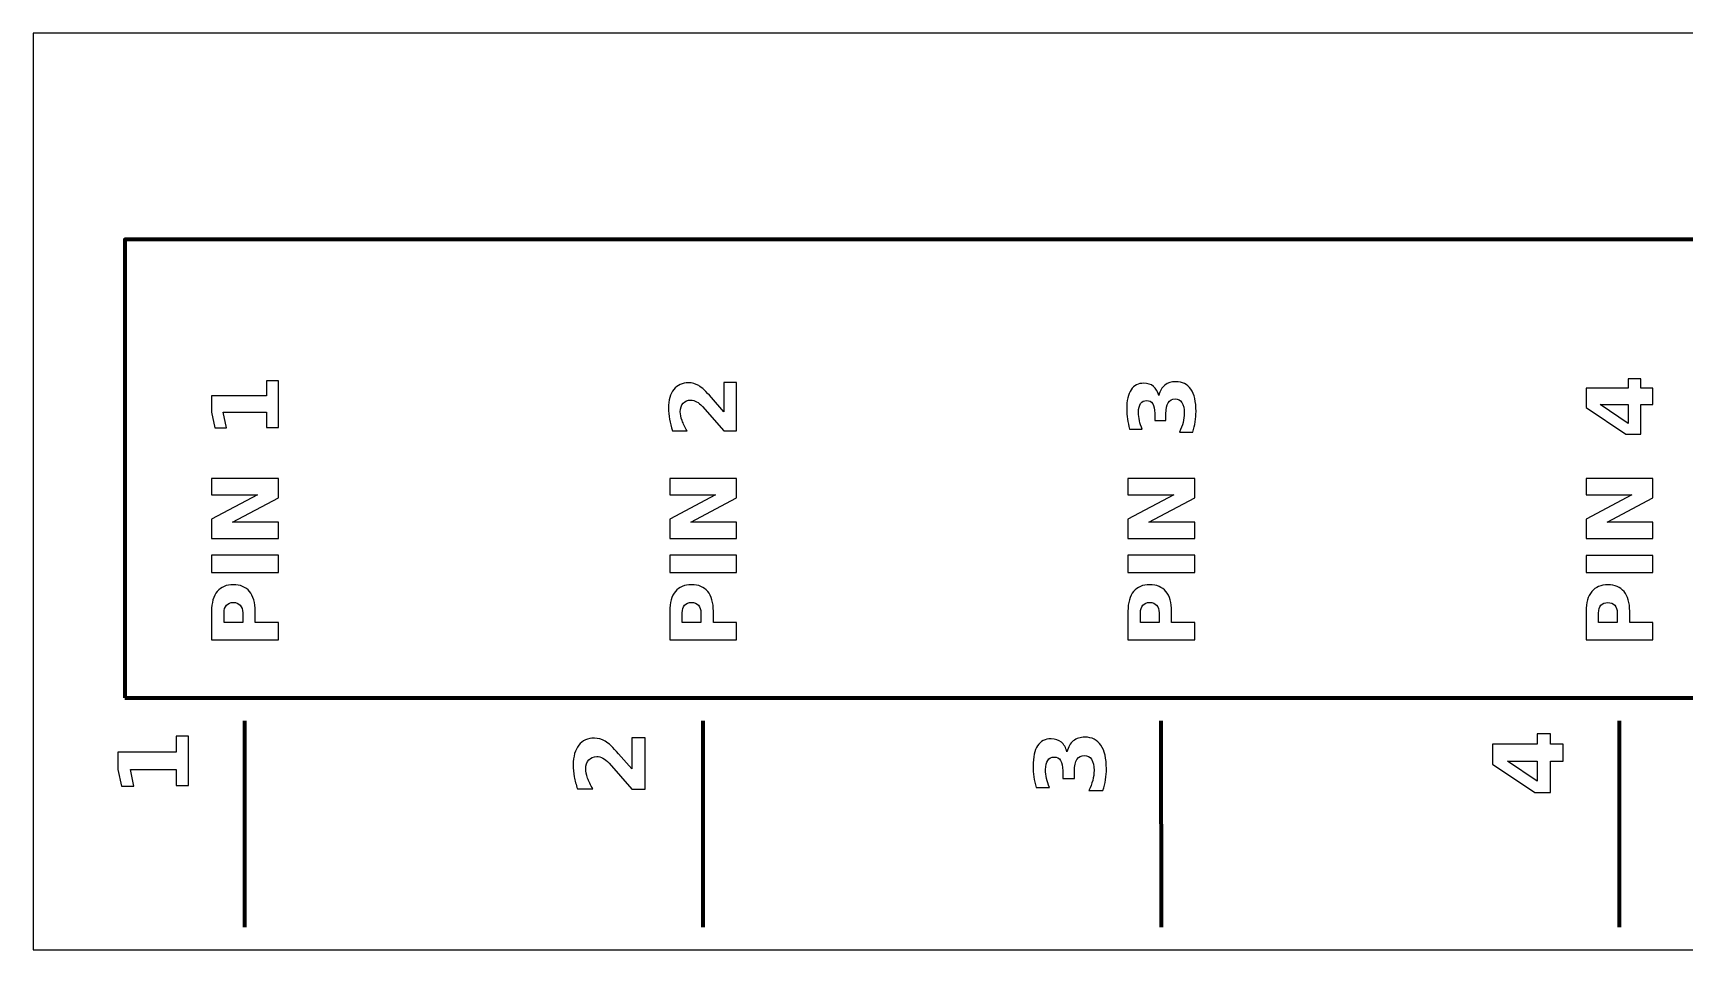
# Model space of a CAD drawing. Header units: centimetres. Extents: x -17.5 to -3.5, y -15.8 to -13.8.
# Drawn here: x -17.5 to -13.895, y -15.85 to -13.85 of the extents above; entities that cross this region are included whole.
import ezdxf

# ---------------------------------------------------------------- set-up
doc = ezdxf.new("R2010")
doc.units = ezdxf.units.CM
doc.header["$MEASUREMENT"] = 0
doc.layers.add('Layer 1', color=7, linetype='Continuous')

msp = doc.modelspace()

# ---------------------------------------------------------------- linework, layer by layer
at = {"layer": 'Layer 1', "color": 7}
msp.add_open_spline([(-17.5, -13.85), (-17.5, -13.85), (-3.5, -13.85), (-3.5, -13.85), (-3.5, -13.85), (-3.5, -13.85), (-3.5, -15.85), (-3.5, -15.85), (-3.5, -15.85), (-3.5, -15.85), (-17.5, -15.85), (-17.5, -15.85), (-17.5, -15.85), (-17.5, -15.85), (-17.5, -13.85), (-17.5, -13.85)], degree=3, knots=[0, 0, 0, 0, 0.25, 0.25, 0.25, 0.25, 0.5, 0.5, 0.5, 0.5, 0.75, 0.75, 0.75, 0.75, 1, 1, 1, 1], dxfattribs=at)
at = {"layer": 'Layer 1', "color": 250, "lineweight": 100}
msp.add_open_spline([(-17.30001, -15.3), (-17.30001, -15.3), (-17.30001, -14.3), (-17.30001, -14.3), (-17.30001, -14.3), (-17.30001, -14.3), (-3.70001, -14.3), (-3.70001, -14.3), (-3.70001, -14.3), (-3.70001, -14.3), (-3.70001, -15.3), (-3.70001, -15.3), (-3.70001, -15.3), (-3.70001, -15.3), (-17.30001, -15.3), (-17.30001, -15.3)], degree=3, knots=[0, 0, 0, 0, 0.25, 0.25, 0.25, 0.25, 0.5, 0.5, 0.5, 0.5, 0.75, 0.75, 0.75, 0.75, 1, 1, 1, 1], dxfattribs=at)
at = {"layer": 'Layer 1', "color": 250}
for points, knots in [([(-16.99057, -14.71027), (-16.99057, -14.71027), (-16.99057, -14.67707), (-16.99057, -14.67707), (-16.99057, -14.67707), (-16.99057, -14.67707), (-17.0848, -14.67707), (-17.0848, -14.67707), (-17.0848, -14.67707), (-17.0848, -14.67707), (-17.07777, -14.71113), (-17.07777, -14.71113), (-17.07777, -14.71113), (-17.07777, -14.71113), (-17.10337, -14.71113), (-17.10337, -14.71113), (-17.10337, -14.71113), (-17.10337, -14.71113), (-17.1104, -14.67727), (-17.1104, -14.67727), (-17.1104, -14.67727), (-17.1104, -14.67727), (-17.1104, -14.64153), (-17.1104, -14.64153), (-17.1104, -14.64153), (-17.1104, -14.64153), (-16.99057, -14.64153), (-16.99057, -14.64153), (-16.99057, -14.64153), (-16.99057, -14.64153), (-16.99057, -14.60833), (-16.99057, -14.60833), (-16.99057, -14.60833), (-16.99057, -14.60833), (-16.9646, -14.60833), (-16.9646, -14.60833), (-16.9646, -14.60833), (-16.9646, -14.60833), (-16.9646, -14.71027), (-16.9646, -14.71027), (-16.9646, -14.71027), (-16.9646, -14.71027), (-16.99057, -14.71027), (-16.99057, -14.71027)], [0, 0, 0, 0, 0.0909091, 0.0909091, 0.0909091, 0.0909091, 0.1818182, 0.1818182, 0.1818182, 0.1818182, 0.2727273, 0.2727273, 0.2727273, 0.2727273, 0.3636364, 0.3636364, 0.3636364, 0.3636364, 0.4545455, 0.4545455, 0.4545455, 0.4545455, 0.5454545, 0.5454545, 0.5454545, 0.5454545, 0.6363636, 0.6363636, 0.6363636, 0.6363636, 0.7272727, 0.7272727, 0.7272727, 0.7272727, 0.8181818, 0.8181818, 0.8181818, 0.8181818, 0.9090909, 0.9090909, 0.9090909, 0.9090909, 1, 1, 1, 1]), ([(-15.99223, -14.67607), (-15.99223, -14.67607), (-15.99223, -14.6119), (-15.99223, -14.6119), (-15.99223, -14.6119), (-15.99223, -14.6119), (-15.9646, -14.6119), (-15.9646, -14.6119), (-15.9646, -14.6119), (-15.9646, -14.6119), (-15.9646, -14.71787), (-15.9646, -14.71787), (-15.9646, -14.71787), (-15.9646, -14.71787), (-15.99223, -14.71787), (-15.99223, -14.71787), (-15.99223, -14.71787), (-15.99223, -14.71787), (-16.0392, -14.66463), (-16.0392, -14.66463), (-16.0392, -14.66463), (-16.0435, -14.65987), (-16.0477, -14.65637), (-16.0518, -14.6541), (-16.0518, -14.6541), (-16.0559, -14.6518), (-16.06017, -14.65067), (-16.0646, -14.65067), (-16.0646, -14.65067), (-16.07143, -14.65067), (-16.07693, -14.65297), (-16.0811, -14.65757), (-16.0811, -14.65757), (-16.08527, -14.66213), (-16.08733, -14.66823), (-16.08733, -14.67587), (-16.08733, -14.67587), (-16.08733, -14.68173), (-16.08607, -14.68813), (-16.08357, -14.6951), (-16.08357, -14.6951), (-16.08107, -14.70207), (-16.07733, -14.70953), (-16.0724, -14.71747), (-16.0724, -14.71747), (-16.0724, -14.71747), (-16.10443, -14.71747), (-16.10443, -14.71747), (-16.10443, -14.71747), (-16.10723, -14.709), (-16.10937, -14.70063), (-16.11083, -14.69237), (-16.11083, -14.69237), (-16.1123, -14.6841), (-16.11303, -14.676), (-16.11303, -14.66803), (-16.11303, -14.66803), (-16.11303, -14.6506), (-16.1092, -14.63703), (-16.1015, -14.62737), (-16.1015, -14.62737), (-16.09383, -14.6177), (-16.08313, -14.61287), (-16.06937, -14.61287), (-16.06937, -14.61287), (-16.06143, -14.61287), (-16.05403, -14.61493), (-16.04717, -14.61903), (-16.04717, -14.61903), (-16.0403, -14.62313), (-16.0311, -14.63177), (-16.01957, -14.6449), (-16.01957, -14.6449), (-16.01957, -14.6449), (-15.99223, -14.67607), (-15.99223, -14.67607)], [0, 0, 0, 0, 0.0526316, 0.0526316, 0.0526316, 0.0526316, 0.1052632, 0.1052632, 0.1052632, 0.1052632, 0.1578947, 0.1578947, 0.1578947, 0.1578947, 0.2105263, 0.2105263, 0.2105263, 0.2105263, 0.2631579, 0.2631579, 0.2631579, 0.2631579, 0.3157895, 0.3157895, 0.3157895, 0.3157895, 0.3684211, 0.3684211, 0.3684211, 0.3684211, 0.4210526, 0.4210526, 0.4210526, 0.4210526, 0.4736842, 0.4736842, 0.4736842, 0.4736842, 0.5263158, 0.5263158, 0.5263158, 0.5263158, 0.5789474, 0.5789474, 0.5789474, 0.5789474, 0.6315789, 0.6315789, 0.6315789, 0.6315789, 0.6842105, 0.6842105, 0.6842105, 0.6842105, 0.7368421, 0.7368421, 0.7368421, 0.7368421, 0.7894737, 0.7894737, 0.7894737, 0.7894737, 0.8421053, 0.8421053, 0.8421053, 0.8421053, 0.8947368, 0.8947368, 0.8947368, 0.8947368, 0.9473684, 0.9473684, 0.9473684, 0.9473684, 1, 1, 1, 1]), ([(-15.04323, -14.64053), (-15.0407, -14.63073), (-15.03627, -14.62323), (-15.03, -14.61813), (-15.03, -14.61813), (-15.0237, -14.61303), (-15.01573, -14.61047), (-15.00603, -14.61047), (-15.00603, -14.61047), (-14.99157, -14.61047), (-14.98057, -14.616), (-14.97303, -14.62707), (-14.97303, -14.62707), (-14.96553, -14.63813), (-14.96177, -14.65427), (-14.96177, -14.6755), (-14.96177, -14.6755), (-14.96177, -14.683), (-14.96237, -14.6905), (-14.96357, -14.69803), (-14.96357, -14.69803), (-14.96477, -14.70553), (-14.9666, -14.71297), (-14.969, -14.72033), (-14.969, -14.72033), (-14.969, -14.72033), (-14.998, -14.72033), (-14.998, -14.72033), (-14.998, -14.72033), (-14.9945, -14.7133), (-14.99183, -14.70633), (-14.99003, -14.6994), (-14.99003, -14.6994), (-14.98827, -14.69247), (-14.98737, -14.68563), (-14.98737, -14.67893), (-14.98737, -14.67893), (-14.98737, -14.66897), (-14.9891, -14.66133), (-14.99253, -14.65603), (-14.99253, -14.65603), (-14.996, -14.65073), (-15.00093, -14.64807), (-15.0074, -14.64807), (-15.0074, -14.64807), (-15.01403, -14.64807), (-15.01907, -14.6508), (-15.02247, -14.65623), (-15.02247, -14.65623), (-15.0259, -14.66167), (-15.0276, -14.6697), (-15.0276, -14.6803), (-15.0276, -14.6803), (-15.0276, -14.6803), (-15.0276, -14.69533), (-15.0276, -14.69533), (-15.0276, -14.69533), (-15.0276, -14.69533), (-15.05183, -14.69533), (-15.05183, -14.69533), (-15.05183, -14.69533), (-15.05183, -14.69533), (-15.05183, -14.67953), (-15.05183, -14.67953), (-15.05183, -14.67953), (-15.05183, -14.67007), (-15.0533, -14.66307), (-15.05627, -14.65843), (-15.05627, -14.65843), (-15.05923, -14.6538), (-15.06373, -14.6515), (-15.06977, -14.6515), (-15.06977, -14.6515), (-15.07537, -14.6515), (-15.0797, -14.65373), (-15.08273, -14.65823), (-15.08273, -14.65823), (-15.0858, -14.66273), (-15.08733, -14.66907), (-15.08733, -14.67727), (-15.08733, -14.67727), (-15.08733, -14.68333), (-15.08667, -14.68943), (-15.0853, -14.69563), (-15.0853, -14.69563), (-15.08393, -14.7018), (-15.0819, -14.70793), (-15.07923, -14.71407), (-15.07923, -14.71407), (-15.07923, -14.71407), (-15.10677, -14.71407), (-15.10677, -14.71407), (-15.10677, -14.71407), (-15.10887, -14.70663), (-15.11043, -14.6993), (-15.11147, -14.692), (-15.11147, -14.692), (-15.1125, -14.6847), (-15.11303, -14.67757), (-15.11303, -14.67053), (-15.11303, -14.67053), (-15.11303, -14.6516), (-15.10993, -14.6374), (-15.1037, -14.628), (-15.1037, -14.628), (-15.0975, -14.6186), (-15.08813, -14.6139), (-15.07563, -14.6139), (-15.07563, -14.6139), (-15.06713, -14.6139), (-15.06013, -14.61613), (-15.0547, -14.62063), (-15.0547, -14.62063), (-15.04927, -14.62513), (-15.04543, -14.63177), (-15.04323, -14.64053)], [0, 0, 0, 0, 0.0344828, 0.0344828, 0.0344828, 0.0344828, 0.0689655, 0.0689655, 0.0689655, 0.0689655, 0.1034483, 0.1034483, 0.1034483, 0.1034483, 0.137931, 0.137931, 0.137931, 0.137931, 0.1724138, 0.1724138, 0.1724138, 0.1724138, 0.2068966, 0.2068966, 0.2068966, 0.2068966, 0.2413793, 0.2413793, 0.2413793, 0.2413793, 0.2758621, 0.2758621, 0.2758621, 0.2758621, 0.3103448, 0.3103448, 0.3103448, 0.3103448, 0.3448276, 0.3448276, 0.3448276, 0.3448276, 0.3793103, 0.3793103, 0.3793103, 0.3793103, 0.4137931, 0.4137931, 0.4137931, 0.4137931, 0.4482759, 0.4482759, 0.4482759, 0.4482759, 0.4827586, 0.4827586, 0.4827586, 0.4827586, 0.5172414, 0.5172414, 0.5172414, 0.5172414, 0.5517241, 0.5517241, 0.5517241, 0.5517241, 0.5862069, 0.5862069, 0.5862069, 0.5862069, 0.6206897, 0.6206897, 0.6206897, 0.6206897, 0.6551724, 0.6551724, 0.6551724, 0.6551724, 0.6896552, 0.6896552, 0.6896552, 0.6896552, 0.7241379, 0.7241379, 0.7241379, 0.7241379, 0.7586207, 0.7586207, 0.7586207, 0.7586207, 0.7931034, 0.7931034, 0.7931034, 0.7931034, 0.8275862, 0.8275862, 0.8275862, 0.8275862, 0.862069, 0.862069, 0.862069, 0.862069, 0.8965517, 0.8965517, 0.8965517, 0.8965517, 0.9310345, 0.9310345, 0.9310345, 0.9310345, 0.9655172, 0.9655172, 0.9655172, 0.9655172, 1, 1, 1, 1]), ([(-14.1105, -14.66648), (-14.1105, -14.66648), (-14.1105, -14.62468), (-14.1105, -14.62468), (-14.1105, -14.62468), (-14.1105, -14.62468), (-14.0185, -14.62468), (-14.0185, -14.62468), (-14.0185, -14.62468), (-14.0185, -14.62468), (-14.0185, -14.60388), (-14.0185, -14.60388), (-14.0185, -14.60388), (-14.0185, -14.60388), (-13.99127, -14.60388), (-13.99127, -14.60388), (-13.99127, -14.60388), (-13.99127, -14.60388), (-13.99127, -14.62468), (-13.99127, -14.62468), (-13.99127, -14.62468), (-13.99127, -14.62468), (-13.9647, -14.62468), (-13.9647, -14.62468), (-13.9647, -14.62468), (-13.9647, -14.62468), (-13.9647, -14.66021), (-13.9647, -14.66021), (-13.9647, -14.66021), (-13.9647, -14.66021), (-13.99127, -14.66021), (-13.99127, -14.66021), (-13.99127, -14.66021), (-13.99127, -14.66021), (-13.99127, -14.72488), (-13.99127, -14.72488), (-13.99127, -14.72488), (-13.99127, -14.72488), (-14.0235, -14.72488), (-14.0235, -14.72488), (-14.0235, -14.72488), (-14.0235, -14.72488), (-14.1105, -14.66648), (-14.1105, -14.66648)], [0, 0, 0, 0, 0.0909091, 0.0909091, 0.0909091, 0.0909091, 0.1818182, 0.1818182, 0.1818182, 0.1818182, 0.2727273, 0.2727273, 0.2727273, 0.2727273, 0.3636364, 0.3636364, 0.3636364, 0.3636364, 0.4545455, 0.4545455, 0.4545455, 0.4545455, 0.5454545, 0.5454545, 0.5454545, 0.5454545, 0.6363636, 0.6363636, 0.6363636, 0.6363636, 0.7272727, 0.7272727, 0.7272727, 0.7272727, 0.8181818, 0.8181818, 0.8181818, 0.8181818, 0.9090909, 0.9090909, 0.9090909, 0.9090909, 1, 1, 1, 1]), ([(-14.07953, -14.66021), (-14.07953, -14.66021), (-14.0185, -14.70145), (-14.0185, -14.70145), (-14.0185, -14.70145), (-14.0185, -14.70145), (-14.0185, -14.66021), (-14.0185, -14.66021), (-14.0185, -14.66021), (-14.0185, -14.66021), (-14.07953, -14.66021), (-14.07953, -14.66021)], [0, 0, 0, 0, 0.3333333, 0.3333333, 0.3333333, 0.3333333, 0.6666667, 0.6666667, 0.6666667, 0.6666667, 1, 1, 1, 1]), ([(-17.1104, -14.95233), (-17.1104, -14.95233), (-17.1104, -14.91033), (-17.1104, -14.91033), (-17.1104, -14.91033), (-17.1104, -14.91033), (-17.0104, -14.8573), (-17.0104, -14.8573), (-17.0104, -14.8573), (-17.0104, -14.8573), (-17.1104, -14.8573), (-17.1104, -14.8573), (-17.1104, -14.8573), (-17.1104, -14.8573), (-17.1104, -14.82167), (-17.1104, -14.82167), (-17.1104, -14.82167), (-17.1104, -14.82167), (-16.9646, -14.82167), (-16.9646, -14.82167), (-16.9646, -14.82167), (-16.9646, -14.82167), (-16.9646, -14.86367), (-16.9646, -14.86367), (-16.9646, -14.86367), (-16.9646, -14.86367), (-17.0646, -14.9167), (-17.0646, -14.9167), (-17.0646, -14.9167), (-17.0646, -14.9167), (-16.9646, -14.9167), (-16.9646, -14.9167), (-16.9646, -14.9167), (-16.9646, -14.9167), (-16.9646, -14.95233), (-16.9646, -14.95233), (-16.9646, -14.95233), (-16.9646, -14.95233), (-17.1104, -14.95233), (-17.1104, -14.95233)], [0, 0, 0, 0, 0.1, 0.1, 0.1, 0.1, 0.2, 0.2, 0.2, 0.2, 0.3, 0.3, 0.3, 0.3, 0.4, 0.4, 0.4, 0.4, 0.5, 0.5, 0.5, 0.5, 0.6, 0.6, 0.6, 0.6, 0.7, 0.7, 0.7, 0.7, 0.8, 0.8, 0.8, 0.8, 0.9, 0.9, 0.9, 0.9, 1, 1, 1, 1]), ([(-16.1104, -14.95233), (-16.1104, -14.95233), (-16.1104, -14.91033), (-16.1104, -14.91033), (-16.1104, -14.91033), (-16.1104, -14.91033), (-16.0104, -14.8573), (-16.0104, -14.8573), (-16.0104, -14.8573), (-16.0104, -14.8573), (-16.1104, -14.8573), (-16.1104, -14.8573), (-16.1104, -14.8573), (-16.1104, -14.8573), (-16.1104, -14.82167), (-16.1104, -14.82167), (-16.1104, -14.82167), (-16.1104, -14.82167), (-15.9646, -14.82167), (-15.9646, -14.82167), (-15.9646, -14.82167), (-15.9646, -14.82167), (-15.9646, -14.86367), (-15.9646, -14.86367), (-15.9646, -14.86367), (-15.9646, -14.86367), (-16.0646, -14.9167), (-16.0646, -14.9167), (-16.0646, -14.9167), (-16.0646, -14.9167), (-15.9646, -14.9167), (-15.9646, -14.9167), (-15.9646, -14.9167), (-15.9646, -14.9167), (-15.9646, -14.95233), (-15.9646, -14.95233), (-15.9646, -14.95233), (-15.9646, -14.95233), (-16.1104, -14.95233), (-16.1104, -14.95233)], [0, 0, 0, 0, 0.1, 0.1, 0.1, 0.1, 0.2, 0.2, 0.2, 0.2, 0.3, 0.3, 0.3, 0.3, 0.4, 0.4, 0.4, 0.4, 0.5, 0.5, 0.5, 0.5, 0.6, 0.6, 0.6, 0.6, 0.7, 0.7, 0.7, 0.7, 0.8, 0.8, 0.8, 0.8, 0.9, 0.9, 0.9, 0.9, 1, 1, 1, 1]), ([(-15.1104, -14.95233), (-15.1104, -14.95233), (-15.1104, -14.91033), (-15.1104, -14.91033), (-15.1104, -14.91033), (-15.1104, -14.91033), (-15.0104, -14.8573), (-15.0104, -14.8573), (-15.0104, -14.8573), (-15.0104, -14.8573), (-15.1104, -14.8573), (-15.1104, -14.8573), (-15.1104, -14.8573), (-15.1104, -14.8573), (-15.1104, -14.82167), (-15.1104, -14.82167), (-15.1104, -14.82167), (-15.1104, -14.82167), (-14.9646, -14.82167), (-14.9646, -14.82167), (-14.9646, -14.82167), (-14.9646, -14.82167), (-14.9646, -14.86367), (-14.9646, -14.86367), (-14.9646, -14.86367), (-14.9646, -14.86367), (-15.0646, -14.9167), (-15.0646, -14.9167), (-15.0646, -14.9167), (-15.0646, -14.9167), (-14.9646, -14.9167), (-14.9646, -14.9167), (-14.9646, -14.9167), (-14.9646, -14.9167), (-14.9646, -14.95233), (-14.9646, -14.95233), (-14.9646, -14.95233), (-14.9646, -14.95233), (-15.1104, -14.95233), (-15.1104, -14.95233)], [0, 0, 0, 0, 0.1, 0.1, 0.1, 0.1, 0.2, 0.2, 0.2, 0.2, 0.3, 0.3, 0.3, 0.3, 0.4, 0.4, 0.4, 0.4, 0.5, 0.5, 0.5, 0.5, 0.6, 0.6, 0.6, 0.6, 0.7, 0.7, 0.7, 0.7, 0.8, 0.8, 0.8, 0.8, 0.9, 0.9, 0.9, 0.9, 1, 1, 1, 1]), ([(-14.1105, -14.95251), (-14.1105, -14.95251), (-14.1105, -14.91051), (-14.1105, -14.91051), (-14.1105, -14.91051), (-14.1105, -14.91051), (-14.0105, -14.85748), (-14.0105, -14.85748), (-14.0105, -14.85748), (-14.0105, -14.85748), (-14.1105, -14.85748), (-14.1105, -14.85748), (-14.1105, -14.85748), (-14.1105, -14.85748), (-14.1105, -14.82185), (-14.1105, -14.82185), (-14.1105, -14.82185), (-14.1105, -14.82185), (-13.9647, -14.82185), (-13.9647, -14.82185), (-13.9647, -14.82185), (-13.9647, -14.82185), (-13.9647, -14.86385), (-13.9647, -14.86385), (-13.9647, -14.86385), (-13.9647, -14.86385), (-14.0647, -14.91688), (-14.0647, -14.91688), (-14.0647, -14.91688), (-14.0647, -14.91688), (-13.9647, -14.91688), (-13.9647, -14.91688), (-13.9647, -14.91688), (-13.9647, -14.91688), (-13.9647, -14.95251), (-13.9647, -14.95251), (-13.9647, -14.95251), (-13.9647, -14.95251), (-14.1105, -14.95251), (-14.1105, -14.95251)], [0, 0, 0, 0, 0.1, 0.1, 0.1, 0.1, 0.2, 0.2, 0.2, 0.2, 0.3, 0.3, 0.3, 0.3, 0.4, 0.4, 0.4, 0.4, 0.5, 0.5, 0.5, 0.5, 0.6, 0.6, 0.6, 0.6, 0.7, 0.7, 0.7, 0.7, 0.8, 0.8, 0.8, 0.8, 0.9, 0.9, 0.9, 0.9, 1, 1, 1, 1]), ([(-17.1104, -15.02673), (-17.1104, -15.02673), (-17.1104, -14.98913), (-17.1104, -14.98913), (-17.1104, -14.98913), (-17.1104, -14.98913), (-16.9646, -14.98913), (-16.9646, -14.98913), (-16.9646, -14.98913), (-16.9646, -14.98913), (-16.9646, -15.02673), (-16.9646, -15.02673), (-16.9646, -15.02673), (-16.9646, -15.02673), (-17.1104, -15.02673), (-17.1104, -15.02673)], [0, 0, 0, 0, 0.25, 0.25, 0.25, 0.25, 0.5, 0.5, 0.5, 0.5, 0.75, 0.75, 0.75, 0.75, 1, 1, 1, 1]), ([(-16.1104, -15.02673), (-16.1104, -15.02673), (-16.1104, -14.98913), (-16.1104, -14.98913), (-16.1104, -14.98913), (-16.1104, -14.98913), (-15.9646, -14.98913), (-15.9646, -14.98913), (-15.9646, -14.98913), (-15.9646, -14.98913), (-15.9646, -15.02673), (-15.9646, -15.02673), (-15.9646, -15.02673), (-15.9646, -15.02673), (-16.1104, -15.02673), (-16.1104, -15.02673)], [0, 0, 0, 0, 0.25, 0.25, 0.25, 0.25, 0.5, 0.5, 0.5, 0.5, 0.75, 0.75, 0.75, 0.75, 1, 1, 1, 1]), ([(-15.1104, -15.02673), (-15.1104, -15.02673), (-15.1104, -14.98913), (-15.1104, -14.98913), (-15.1104, -14.98913), (-15.1104, -14.98913), (-14.9646, -14.98913), (-14.9646, -14.98913), (-14.9646, -14.98913), (-14.9646, -14.98913), (-14.9646, -15.02673), (-14.9646, -15.02673), (-14.9646, -15.02673), (-14.9646, -15.02673), (-15.1104, -15.02673), (-15.1104, -15.02673)], [0, 0, 0, 0, 0.25, 0.25, 0.25, 0.25, 0.5, 0.5, 0.5, 0.5, 0.75, 0.75, 0.75, 0.75, 1, 1, 1, 1]), ([(-14.1105, -15.02691), (-14.1105, -15.02691), (-14.1105, -14.98931), (-14.1105, -14.98931), (-14.1105, -14.98931), (-14.1105, -14.98931), (-13.9647, -14.98931), (-13.9647, -14.98931), (-13.9647, -14.98931), (-13.9647, -14.98931), (-13.9647, -15.02691), (-13.9647, -15.02691), (-13.9647, -15.02691), (-13.9647, -15.02691), (-14.1105, -15.02691), (-14.1105, -15.02691)], [0, 0, 0, 0, 0.25, 0.25, 0.25, 0.25, 0.5, 0.5, 0.5, 0.5, 0.75, 0.75, 0.75, 0.75, 1, 1, 1, 1]), ([(-17.1104, -15.1733), (-17.1104, -15.1733), (-17.1104, -15.1109), (-17.1104, -15.1109), (-17.1104, -15.1109), (-17.1104, -15.09234), (-17.10627, -15.0781), (-17.09803, -15.06817), (-17.09803, -15.06817), (-17.0898, -15.05824), (-17.07807, -15.05327), (-17.06283, -15.05327), (-17.06283, -15.05327), (-17.04757, -15.05327), (-17.0358, -15.05824), (-17.02757, -15.06817), (-17.02757, -15.06817), (-17.01933, -15.0781), (-17.0152, -15.09234), (-17.0152, -15.1109), (-17.0152, -15.1109), (-17.0152, -15.1109), (-17.0152, -15.1357), (-17.0152, -15.1357), (-17.0152, -15.1357), (-17.0152, -15.1357), (-16.9646, -15.1357), (-16.9646, -15.1357), (-16.9646, -15.1357), (-16.9646, -15.1357), (-16.9646, -15.1733), (-16.9646, -15.1733), (-16.9646, -15.1733), (-16.9646, -15.1733), (-17.1104, -15.1733), (-17.1104, -15.1733)], [0, 0, 0, 0, 0.1111111, 0.1111111, 0.1111111, 0.1111111, 0.2222222, 0.2222222, 0.2222222, 0.2222222, 0.3333333, 0.3333333, 0.3333333, 0.3333333, 0.4444444, 0.4444444, 0.4444444, 0.4444444, 0.5555556, 0.5555556, 0.5555556, 0.5555556, 0.6666667, 0.6666667, 0.6666667, 0.6666667, 0.7777778, 0.7777778, 0.7777778, 0.7777778, 0.8888889, 0.8888889, 0.8888889, 0.8888889, 1, 1, 1, 1]), ([(-16.1104, -15.1733), (-16.1104, -15.1733), (-16.1104, -15.1109), (-16.1104, -15.1109), (-16.1104, -15.1109), (-16.1104, -15.09234), (-16.10627, -15.0781), (-16.09803, -15.06817), (-16.09803, -15.06817), (-16.0898, -15.05824), (-16.07807, -15.05327), (-16.06283, -15.05327), (-16.06283, -15.05327), (-16.04757, -15.05327), (-16.0358, -15.05824), (-16.02757, -15.06817), (-16.02757, -15.06817), (-16.01933, -15.0781), (-16.0152, -15.09234), (-16.0152, -15.1109), (-16.0152, -15.1109), (-16.0152, -15.1109), (-16.0152, -15.1357), (-16.0152, -15.1357), (-16.0152, -15.1357), (-16.0152, -15.1357), (-15.9646, -15.1357), (-15.9646, -15.1357), (-15.9646, -15.1357), (-15.9646, -15.1357), (-15.9646, -15.1733), (-15.9646, -15.1733), (-15.9646, -15.1733), (-15.9646, -15.1733), (-16.1104, -15.1733), (-16.1104, -15.1733)], [0, 0, 0, 0, 0.1111111, 0.1111111, 0.1111111, 0.1111111, 0.2222222, 0.2222222, 0.2222222, 0.2222222, 0.3333333, 0.3333333, 0.3333333, 0.3333333, 0.4444444, 0.4444444, 0.4444444, 0.4444444, 0.5555556, 0.5555556, 0.5555556, 0.5555556, 0.6666667, 0.6666667, 0.6666667, 0.6666667, 0.7777778, 0.7777778, 0.7777778, 0.7777778, 0.8888889, 0.8888889, 0.8888889, 0.8888889, 1, 1, 1, 1]), ([(-15.1104, -15.1733), (-15.1104, -15.1733), (-15.1104, -15.1109), (-15.1104, -15.1109), (-15.1104, -15.1109), (-15.1104, -15.09234), (-15.10627, -15.0781), (-15.09803, -15.06817), (-15.09803, -15.06817), (-15.0898, -15.05824), (-15.07807, -15.05327), (-15.06283, -15.05327), (-15.06283, -15.05327), (-15.04757, -15.05327), (-15.0358, -15.05824), (-15.02757, -15.06817), (-15.02757, -15.06817), (-15.01933, -15.0781), (-15.0152, -15.09234), (-15.0152, -15.1109), (-15.0152, -15.1109), (-15.0152, -15.1109), (-15.0152, -15.1357), (-15.0152, -15.1357), (-15.0152, -15.1357), (-15.0152, -15.1357), (-14.9646, -15.1357), (-14.9646, -15.1357), (-14.9646, -15.1357), (-14.9646, -15.1357), (-14.9646, -15.1733), (-14.9646, -15.1733), (-14.9646, -15.1733), (-14.9646, -15.1733), (-15.1104, -15.1733), (-15.1104, -15.1733)], [0, 0, 0, 0, 0.1111111, 0.1111111, 0.1111111, 0.1111111, 0.2222222, 0.2222222, 0.2222222, 0.2222222, 0.3333333, 0.3333333, 0.3333333, 0.3333333, 0.4444444, 0.4444444, 0.4444444, 0.4444444, 0.5555556, 0.5555556, 0.5555556, 0.5555556, 0.6666667, 0.6666667, 0.6666667, 0.6666667, 0.7777778, 0.7777778, 0.7777778, 0.7777778, 0.8888889, 0.8888889, 0.8888889, 0.8888889, 1, 1, 1, 1]), ([(-14.1105, -15.17348), (-14.1105, -15.17348), (-14.1105, -15.11108), (-14.1105, -15.11108), (-14.1105, -15.11108), (-14.1105, -15.09252), (-14.10637, -15.07828), (-14.09813, -15.06835), (-14.09813, -15.06835), (-14.0899, -15.05842), (-14.07817, -15.05345), (-14.06293, -15.05345), (-14.06293, -15.05345), (-14.04767, -15.05345), (-14.0359, -15.05842), (-14.02767, -15.06835), (-14.02767, -15.06835), (-14.01943, -15.07828), (-14.0153, -15.09252), (-14.0153, -15.11108), (-14.0153, -15.11108), (-14.0153, -15.11108), (-14.0153, -15.13588), (-14.0153, -15.13588), (-14.0153, -15.13588), (-14.0153, -15.13588), (-13.9647, -15.13588), (-13.9647, -15.13588), (-13.9647, -15.13588), (-13.9647, -15.13588), (-13.9647, -15.17348), (-13.9647, -15.17348), (-13.9647, -15.17348), (-13.9647, -15.17348), (-14.1105, -15.17348), (-14.1105, -15.17348)], [0, 0, 0, 0, 0.1111111, 0.1111111, 0.1111111, 0.1111111, 0.2222222, 0.2222222, 0.2222222, 0.2222222, 0.3333333, 0.3333333, 0.3333333, 0.3333333, 0.4444444, 0.4444444, 0.4444444, 0.4444444, 0.5555556, 0.5555556, 0.5555556, 0.5555556, 0.6666667, 0.6666667, 0.6666667, 0.6666667, 0.7777778, 0.7777778, 0.7777778, 0.7777778, 0.8888889, 0.8888889, 0.8888889, 0.8888889, 1, 1, 1, 1]), ([(-17.08317, -15.1357), (-17.08317, -15.1357), (-17.04243, -15.1357), (-17.04243, -15.1357), (-17.04243, -15.1357), (-17.04243, -15.1357), (-17.04243, -15.1149), (-17.04243, -15.1149), (-17.04243, -15.1149), (-17.04243, -15.1076), (-17.0442, -15.10197), (-17.04777, -15.098), (-17.04777, -15.098), (-17.0513, -15.09404), (-17.05633, -15.09204), (-17.06283, -15.09204), (-17.06283, -15.09204), (-17.06937, -15.09204), (-17.07437, -15.09404), (-17.0779, -15.098), (-17.0779, -15.098), (-17.0814, -15.10197), (-17.08317, -15.1076), (-17.08317, -15.1149), (-17.08317, -15.1149), (-17.08317, -15.1149), (-17.08317, -15.1357), (-17.08317, -15.1357)], [0, 0, 0, 0, 0.1428571, 0.1428571, 0.1428571, 0.1428571, 0.2857143, 0.2857143, 0.2857143, 0.2857143, 0.4285714, 0.4285714, 0.4285714, 0.4285714, 0.5714286, 0.5714286, 0.5714286, 0.5714286, 0.7142857, 0.7142857, 0.7142857, 0.7142857, 0.8571429, 0.8571429, 0.8571429, 0.8571429, 1, 1, 1, 1]), ([(-16.08317, -15.1357), (-16.08317, -15.1357), (-16.04243, -15.1357), (-16.04243, -15.1357), (-16.04243, -15.1357), (-16.04243, -15.1357), (-16.04243, -15.1149), (-16.04243, -15.1149), (-16.04243, -15.1149), (-16.04243, -15.1076), (-16.0442, -15.10197), (-16.04777, -15.098), (-16.04777, -15.098), (-16.0513, -15.09404), (-16.05633, -15.09204), (-16.06283, -15.09204), (-16.06283, -15.09204), (-16.06937, -15.09204), (-16.07437, -15.09404), (-16.0779, -15.098), (-16.0779, -15.098), (-16.0814, -15.10197), (-16.08317, -15.1076), (-16.08317, -15.1149), (-16.08317, -15.1149), (-16.08317, -15.1149), (-16.08317, -15.1357), (-16.08317, -15.1357)], [0, 0, 0, 0, 0.1428571, 0.1428571, 0.1428571, 0.1428571, 0.2857143, 0.2857143, 0.2857143, 0.2857143, 0.4285714, 0.4285714, 0.4285714, 0.4285714, 0.5714286, 0.5714286, 0.5714286, 0.5714286, 0.7142857, 0.7142857, 0.7142857, 0.7142857, 0.8571429, 0.8571429, 0.8571429, 0.8571429, 1, 1, 1, 1]), ([(-15.08317, -15.1357), (-15.08317, -15.1357), (-15.04243, -15.1357), (-15.04243, -15.1357), (-15.04243, -15.1357), (-15.04243, -15.1357), (-15.04243, -15.1149), (-15.04243, -15.1149), (-15.04243, -15.1149), (-15.04243, -15.1076), (-15.0442, -15.10197), (-15.04777, -15.098), (-15.04777, -15.098), (-15.0513, -15.09404), (-15.05633, -15.09204), (-15.06283, -15.09204), (-15.06283, -15.09204), (-15.06937, -15.09204), (-15.07437, -15.09404), (-15.0779, -15.098), (-15.0779, -15.098), (-15.0814, -15.10197), (-15.08317, -15.1076), (-15.08317, -15.1149), (-15.08317, -15.1149), (-15.08317, -15.1149), (-15.08317, -15.1357), (-15.08317, -15.1357)], [0, 0, 0, 0, 0.1428571, 0.1428571, 0.1428571, 0.1428571, 0.2857143, 0.2857143, 0.2857143, 0.2857143, 0.4285714, 0.4285714, 0.4285714, 0.4285714, 0.5714286, 0.5714286, 0.5714286, 0.5714286, 0.7142857, 0.7142857, 0.7142857, 0.7142857, 0.8571429, 0.8571429, 0.8571429, 0.8571429, 1, 1, 1, 1]), ([(-14.08327, -15.13588), (-14.08327, -15.13588), (-14.04253, -15.13588), (-14.04253, -15.13588), (-14.04253, -15.13588), (-14.04253, -15.13588), (-14.04253, -15.11508), (-14.04253, -15.11508), (-14.04253, -15.11508), (-14.04253, -15.10778), (-14.0443, -15.10215), (-14.04787, -15.09818), (-14.04787, -15.09818), (-14.0514, -15.09422), (-14.05643, -15.09222), (-14.06293, -15.09222), (-14.06293, -15.09222), (-14.06947, -15.09222), (-14.07447, -15.09422), (-14.078, -15.09818), (-14.078, -15.09818), (-14.0815, -15.10215), (-14.08327, -15.10778), (-14.08327, -15.11508), (-14.08327, -15.11508), (-14.08327, -15.11508), (-14.08327, -15.13588), (-14.08327, -15.13588)], [0, 0, 0, 0, 0.1428571, 0.1428571, 0.1428571, 0.1428571, 0.2857143, 0.2857143, 0.2857143, 0.2857143, 0.4285714, 0.4285714, 0.4285714, 0.4285714, 0.5714286, 0.5714286, 0.5714286, 0.5714286, 0.7142857, 0.7142857, 0.7142857, 0.7142857, 0.8571429, 0.8571429, 0.8571429, 0.8571429, 1, 1, 1, 1]), ([(-17.18784, -15.49155), (-17.18784, -15.49155), (-17.18784, -15.45641), (-17.18784, -15.45641), (-17.18784, -15.45641), (-17.18784, -15.45641), (-17.28757, -15.45641), (-17.28757, -15.45641), (-17.28757, -15.45641), (-17.28757, -15.45641), (-17.28013, -15.49247), (-17.28013, -15.49247), (-17.28013, -15.49247), (-17.28013, -15.49247), (-17.30722, -15.49247), (-17.30722, -15.49247), (-17.30722, -15.49247), (-17.30722, -15.49247), (-17.31467, -15.45662), (-17.31467, -15.45662), (-17.31467, -15.45662), (-17.31467, -15.45662), (-17.31467, -15.41881), (-17.31467, -15.41881), (-17.31467, -15.41881), (-17.31467, -15.41881), (-17.18784, -15.41881), (-17.18784, -15.41881), (-17.18784, -15.41881), (-17.18784, -15.41881), (-17.18784, -15.38367), (-17.18784, -15.38367), (-17.18784, -15.38367), (-17.18784, -15.38367), (-17.16036, -15.38367), (-17.16036, -15.38367), (-17.16036, -15.38367), (-17.16036, -15.38367), (-17.16036, -15.49155), (-17.16036, -15.49155), (-17.16036, -15.49155), (-17.16036, -15.49155), (-17.18784, -15.49155), (-17.18784, -15.49155)], [0, 0, 0, 0, 0.0909091, 0.0909091, 0.0909091, 0.0909091, 0.1818182, 0.1818182, 0.1818182, 0.1818182, 0.2727273, 0.2727273, 0.2727273, 0.2727273, 0.3636364, 0.3636364, 0.3636364, 0.3636364, 0.4545455, 0.4545455, 0.4545455, 0.4545455, 0.5454545, 0.5454545, 0.5454545, 0.5454545, 0.6363636, 0.6363636, 0.6363636, 0.6363636, 0.7272727, 0.7272727, 0.7272727, 0.7272727, 0.8181818, 0.8181818, 0.8181818, 0.8181818, 0.9090909, 0.9090909, 0.9090909, 0.9090909, 1, 1, 1, 1]), ([(-16.19319, -15.45494), (-16.19319, -15.45494), (-16.19319, -15.38703), (-16.19319, -15.38703), (-16.19319, -15.38703), (-16.19319, -15.38703), (-16.16394, -15.38703), (-16.16394, -15.38703), (-16.16394, -15.38703), (-16.16394, -15.38703), (-16.16394, -15.49918), (-16.16394, -15.49918), (-16.16394, -15.49918), (-16.16394, -15.49918), (-16.19319, -15.49918), (-16.19319, -15.49918), (-16.19319, -15.49918), (-16.19319, -15.49918), (-16.24289, -15.44284), (-16.24289, -15.44284), (-16.24289, -15.44284), (-16.24744, -15.4378), (-16.25189, -15.43409), (-16.25623, -15.4317), (-16.25623, -15.4317), (-16.26057, -15.42926), (-16.26508, -15.42806), (-16.26977, -15.42806), (-16.26977, -15.42806), (-16.27701, -15.42806), (-16.28283, -15.4305), (-16.28724, -15.43536), (-16.28724, -15.43536), (-16.29165, -15.4402), (-16.29383, -15.44665), (-16.29383, -15.45473), (-16.29383, -15.45473), (-16.29383, -15.46094), (-16.29249, -15.46771), (-16.28985, -15.47509), (-16.28985, -15.47509), (-16.2872, -15.48246), (-16.28325, -15.49036), (-16.27803, -15.49876), (-16.27803, -15.49876), (-16.27803, -15.49876), (-16.31193, -15.49876), (-16.31193, -15.49876), (-16.31193, -15.49876), (-16.3149, -15.4898), (-16.31715, -15.48094), (-16.31871, -15.47219), (-16.31871, -15.47219), (-16.32026, -15.46345), (-16.32103, -15.45487), (-16.32103, -15.44644), (-16.32103, -15.44644), (-16.32103, -15.42799), (-16.31698, -15.41363), (-16.30883, -15.4034), (-16.30883, -15.4034), (-16.30071, -15.39317), (-16.28939, -15.38806), (-16.27482, -15.38806), (-16.27482, -15.38806), (-16.26642, -15.38806), (-16.25859, -15.39024), (-16.25132, -15.39458), (-16.25132, -15.39458), (-16.24406, -15.39892), (-16.23432, -15.40806), (-16.22211, -15.42196), (-16.22211, -15.42196), (-16.22211, -15.42196), (-16.19319, -15.45494), (-16.19319, -15.45494)], [0, 0, 0, 0, 0.0526316, 0.0526316, 0.0526316, 0.0526316, 0.1052632, 0.1052632, 0.1052632, 0.1052632, 0.1578947, 0.1578947, 0.1578947, 0.1578947, 0.2105263, 0.2105263, 0.2105263, 0.2105263, 0.2631579, 0.2631579, 0.2631579, 0.2631579, 0.3157895, 0.3157895, 0.3157895, 0.3157895, 0.3684211, 0.3684211, 0.3684211, 0.3684211, 0.4210526, 0.4210526, 0.4210526, 0.4210526, 0.4736842, 0.4736842, 0.4736842, 0.4736842, 0.5263158, 0.5263158, 0.5263158, 0.5263158, 0.5789474, 0.5789474, 0.5789474, 0.5789474, 0.6315789, 0.6315789, 0.6315789, 0.6315789, 0.6842105, 0.6842105, 0.6842105, 0.6842105, 0.7368421, 0.7368421, 0.7368421, 0.7368421, 0.7894737, 0.7894737, 0.7894737, 0.7894737, 0.8421053, 0.8421053, 0.8421053, 0.8421053, 0.8947368, 0.8947368, 0.8947368, 0.8947368, 0.9473684, 0.9473684, 0.9473684, 0.9473684, 1, 1, 1, 1]), ([(-15.24358, -15.41775), (-15.2409, -15.40738), (-15.23621, -15.39944), (-15.22958, -15.39404), (-15.22958, -15.39404), (-15.22291, -15.38864), (-15.21448, -15.38593), (-15.20421, -15.38593), (-15.20421, -15.38593), (-15.1889, -15.38593), (-15.17726, -15.39178), (-15.16929, -15.40349), (-15.16929, -15.40349), (-15.16135, -15.41521), (-15.15736, -15.43228), (-15.15736, -15.45475), (-15.15736, -15.45475), (-15.15736, -15.46269), (-15.158, -15.47063), (-15.15927, -15.4786), (-15.15927, -15.4786), (-15.16054, -15.48654), (-15.16248, -15.49441), (-15.16502, -15.5022), (-15.16502, -15.5022), (-15.16502, -15.5022), (-15.19571, -15.5022), (-15.19571, -15.5022), (-15.19571, -15.5022), (-15.192, -15.49476), (-15.18918, -15.48739), (-15.18728, -15.48005), (-15.18728, -15.48005), (-15.18541, -15.47271), (-15.18446, -15.46548), (-15.18446, -15.45839), (-15.18446, -15.45839), (-15.18446, -15.44784), (-15.18629, -15.43976), (-15.18992, -15.43415), (-15.18992, -15.43415), (-15.19359, -15.42854), (-15.19881, -15.42572), (-15.20566, -15.42572), (-15.20566, -15.42572), (-15.21268, -15.42572), (-15.218, -15.42861), (-15.2216, -15.43436), (-15.2216, -15.43436), (-15.22524, -15.44011), (-15.22704, -15.44862), (-15.22704, -15.45983), (-15.22704, -15.45983), (-15.22704, -15.45983), (-15.22704, -15.47574), (-15.22704, -15.47574), (-15.22704, -15.47574), (-15.22704, -15.47574), (-15.25268, -15.47574), (-15.25268, -15.47574), (-15.25268, -15.47574), (-15.25268, -15.47574), (-15.25268, -15.45902), (-15.25268, -15.45902), (-15.25268, -15.45902), (-15.25268, -15.449), (-15.25424, -15.4416), (-15.25738, -15.43669), (-15.25738, -15.43669), (-15.26052, -15.43179), (-15.26528, -15.42935), (-15.27166, -15.42935), (-15.27166, -15.42935), (-15.27759, -15.42935), (-15.28218, -15.43172), (-15.28539, -15.43648), (-15.28539, -15.43648), (-15.28863, -15.44124), (-15.29025, -15.44795), (-15.29025, -15.45662), (-15.29025, -15.45662), (-15.29025, -15.46304), (-15.28955, -15.4695), (-15.2881, -15.47606), (-15.2881, -15.47606), (-15.28666, -15.48259), (-15.2845, -15.48908), (-15.28168, -15.49557), (-15.28168, -15.49557), (-15.28168, -15.49557), (-15.31082, -15.49557), (-15.31082, -15.49557), (-15.31082, -15.49557), (-15.31304, -15.4877), (-15.3147, -15.47994), (-15.3158, -15.47222), (-15.3158, -15.47222), (-15.31689, -15.46449), (-15.31745, -15.45694), (-15.31745, -15.4495), (-15.31745, -15.4495), (-15.31745, -15.42946), (-15.31417, -15.41443), (-15.30758, -15.40448), (-15.30758, -15.40448), (-15.30101, -15.39453), (-15.2911, -15.38956), (-15.27787, -15.38956), (-15.27787, -15.38956), (-15.26888, -15.38956), (-15.26147, -15.39192), (-15.25572, -15.39669), (-15.25572, -15.39669), (-15.24997, -15.40145), (-15.24591, -15.40847), (-15.24358, -15.41775)], [0, 0, 0, 0, 0.0344828, 0.0344828, 0.0344828, 0.0344828, 0.0689655, 0.0689655, 0.0689655, 0.0689655, 0.1034483, 0.1034483, 0.1034483, 0.1034483, 0.137931, 0.137931, 0.137931, 0.137931, 0.1724138, 0.1724138, 0.1724138, 0.1724138, 0.2068966, 0.2068966, 0.2068966, 0.2068966, 0.2413793, 0.2413793, 0.2413793, 0.2413793, 0.2758621, 0.2758621, 0.2758621, 0.2758621, 0.3103448, 0.3103448, 0.3103448, 0.3103448, 0.3448276, 0.3448276, 0.3448276, 0.3448276, 0.3793103, 0.3793103, 0.3793103, 0.3793103, 0.4137931, 0.4137931, 0.4137931, 0.4137931, 0.4482759, 0.4482759, 0.4482759, 0.4482759, 0.4827586, 0.4827586, 0.4827586, 0.4827586, 0.5172414, 0.5172414, 0.5172414, 0.5172414, 0.5517241, 0.5517241, 0.5517241, 0.5517241, 0.5862069, 0.5862069, 0.5862069, 0.5862069, 0.6206897, 0.6206897, 0.6206897, 0.6206897, 0.6551724, 0.6551724, 0.6551724, 0.6551724, 0.6896552, 0.6896552, 0.6896552, 0.6896552, 0.7241379, 0.7241379, 0.7241379, 0.7241379, 0.7586207, 0.7586207, 0.7586207, 0.7586207, 0.7931034, 0.7931034, 0.7931034, 0.7931034, 0.8275862, 0.8275862, 0.8275862, 0.8275862, 0.862069, 0.862069, 0.862069, 0.862069, 0.8965517, 0.8965517, 0.8965517, 0.8965517, 0.9310345, 0.9310345, 0.9310345, 0.9310345, 0.9655172, 0.9655172, 0.9655172, 0.9655172, 1, 1, 1, 1]), ([(-14.31467, -15.44502), (-14.31467, -15.44502), (-14.31467, -15.40078), (-14.31467, -15.40078), (-14.31467, -15.40078), (-14.31467, -15.40078), (-14.2173, -15.40078), (-14.2173, -15.40078), (-14.2173, -15.40078), (-14.2173, -15.40078), (-14.2173, -15.37876), (-14.2173, -15.37876), (-14.2173, -15.37876), (-14.2173, -15.37876), (-14.18848, -15.37876), (-14.18848, -15.37876), (-14.18848, -15.37876), (-14.18848, -15.37876), (-14.18848, -15.40078), (-14.18848, -15.40078), (-14.18848, -15.40078), (-14.18848, -15.40078), (-14.16036, -15.40078), (-14.16036, -15.40078), (-14.16036, -15.40078), (-14.16036, -15.40078), (-14.16036, -15.43838), (-14.16036, -15.43838), (-14.16036, -15.43838), (-14.16036, -15.43838), (-14.18848, -15.43838), (-14.18848, -15.43838), (-14.18848, -15.43838), (-14.18848, -15.43838), (-14.18848, -15.50682), (-14.18848, -15.50682), (-14.18848, -15.50682), (-14.18848, -15.50682), (-14.22259, -15.50682), (-14.22259, -15.50682), (-14.22259, -15.50682), (-14.22259, -15.50682), (-14.31467, -15.44502), (-14.31467, -15.44502)], [0, 0, 0, 0, 0.0909091, 0.0909091, 0.0909091, 0.0909091, 0.1818182, 0.1818182, 0.1818182, 0.1818182, 0.2727273, 0.2727273, 0.2727273, 0.2727273, 0.3636364, 0.3636364, 0.3636364, 0.3636364, 0.4545455, 0.4545455, 0.4545455, 0.4545455, 0.5454545, 0.5454545, 0.5454545, 0.5454545, 0.6363636, 0.6363636, 0.6363636, 0.6363636, 0.7272727, 0.7272727, 0.7272727, 0.7272727, 0.8181818, 0.8181818, 0.8181818, 0.8181818, 0.9090909, 0.9090909, 0.9090909, 0.9090909, 1, 1, 1, 1]), ([(-14.28189, -15.43838), (-14.28189, -15.43838), (-14.2173, -15.48202), (-14.2173, -15.48202), (-14.2173, -15.48202), (-14.2173, -15.48202), (-14.2173, -15.43838), (-14.2173, -15.43838), (-14.2173, -15.43838), (-14.2173, -15.43838), (-14.28189, -15.43838), (-14.28189, -15.43838)], [0, 0, 0, 0, 0.3333333, 0.3333333, 0.3333333, 0.3333333, 0.6666667, 0.6666667, 0.6666667, 0.6666667, 1, 1, 1, 1])]:
    msp.add_open_spline(points, degree=3, knots=knots, dxfattribs=at)
at = {"layer": 'Layer 1', "color": 250, "lineweight": 106}
for points in [[(-17.0375, -15.8), (-17.0375, -15.8), (-17.03752, -15.35001), (-17.03752, -15.35001)], [(-16.0375, -15.8), (-16.0375, -15.8), (-16.03752, -15.35001), (-16.03752, -15.35001)], [(-15.0375, -15.8), (-15.0375, -15.8), (-15.03752, -15.35001), (-15.03752, -15.35001)], [(-14.0375, -15.8), (-14.0375, -15.8), (-14.03752, -15.35001), (-14.03752, -15.35001)]]:
    msp.add_open_spline(points, degree=3, dxfattribs=at)

doc.saveas('drawing.dxf')
